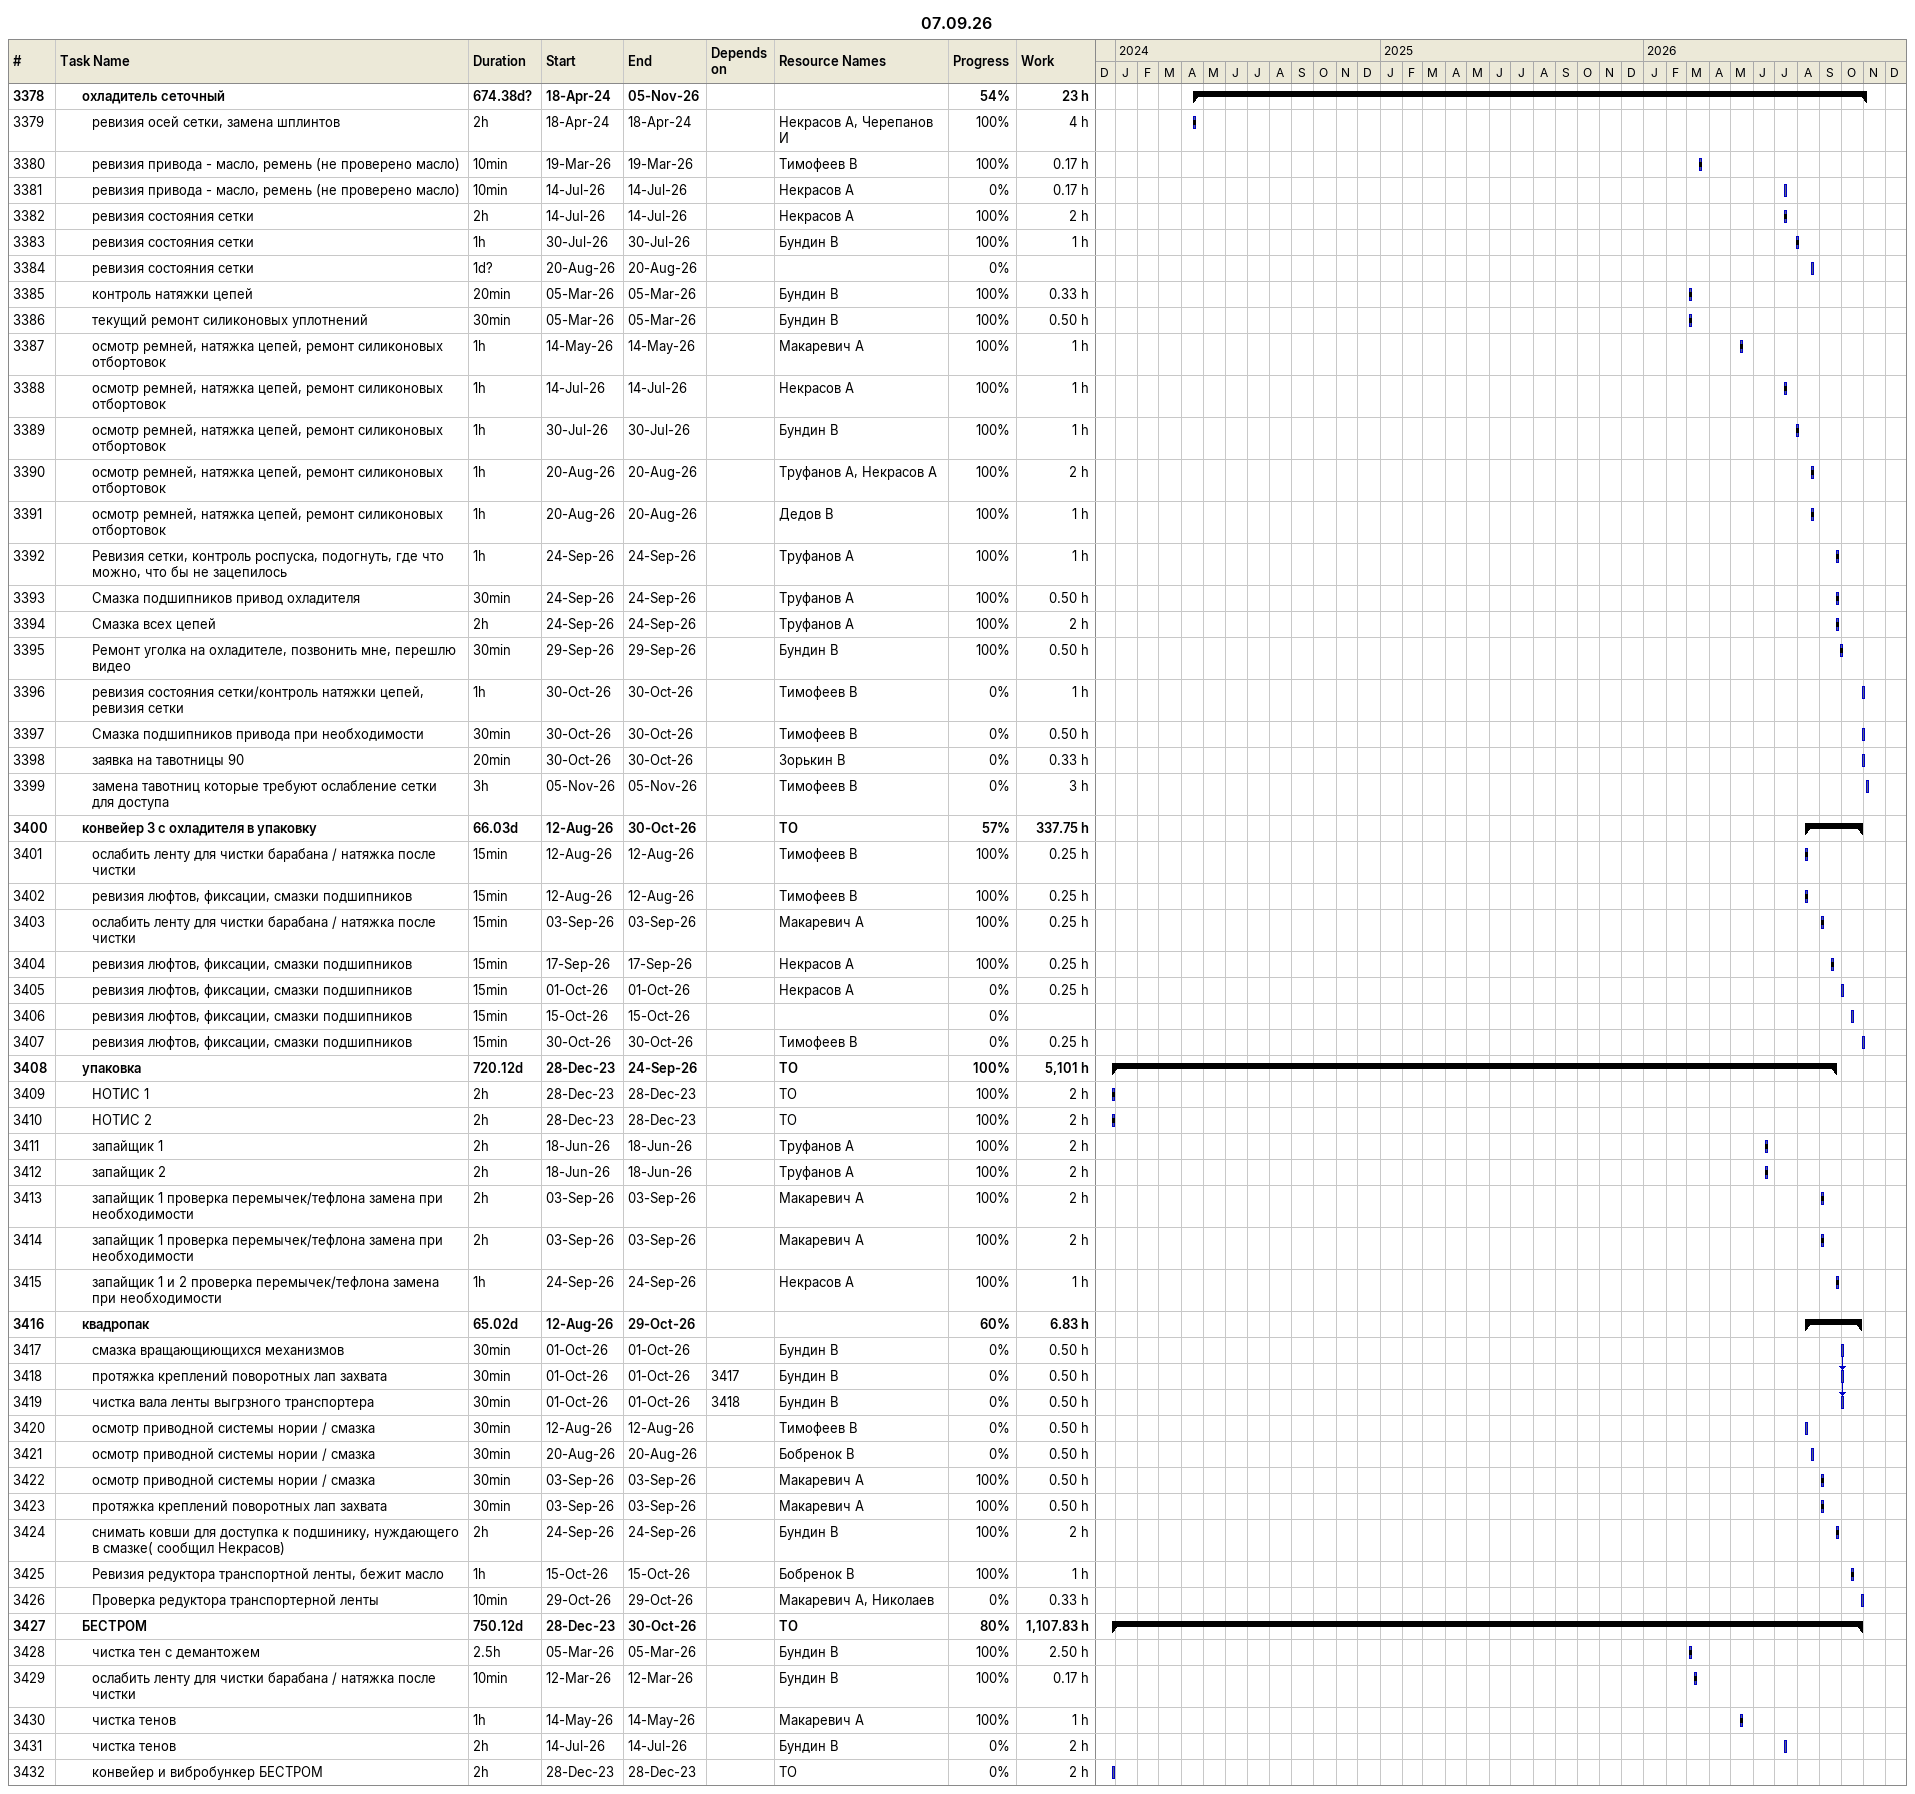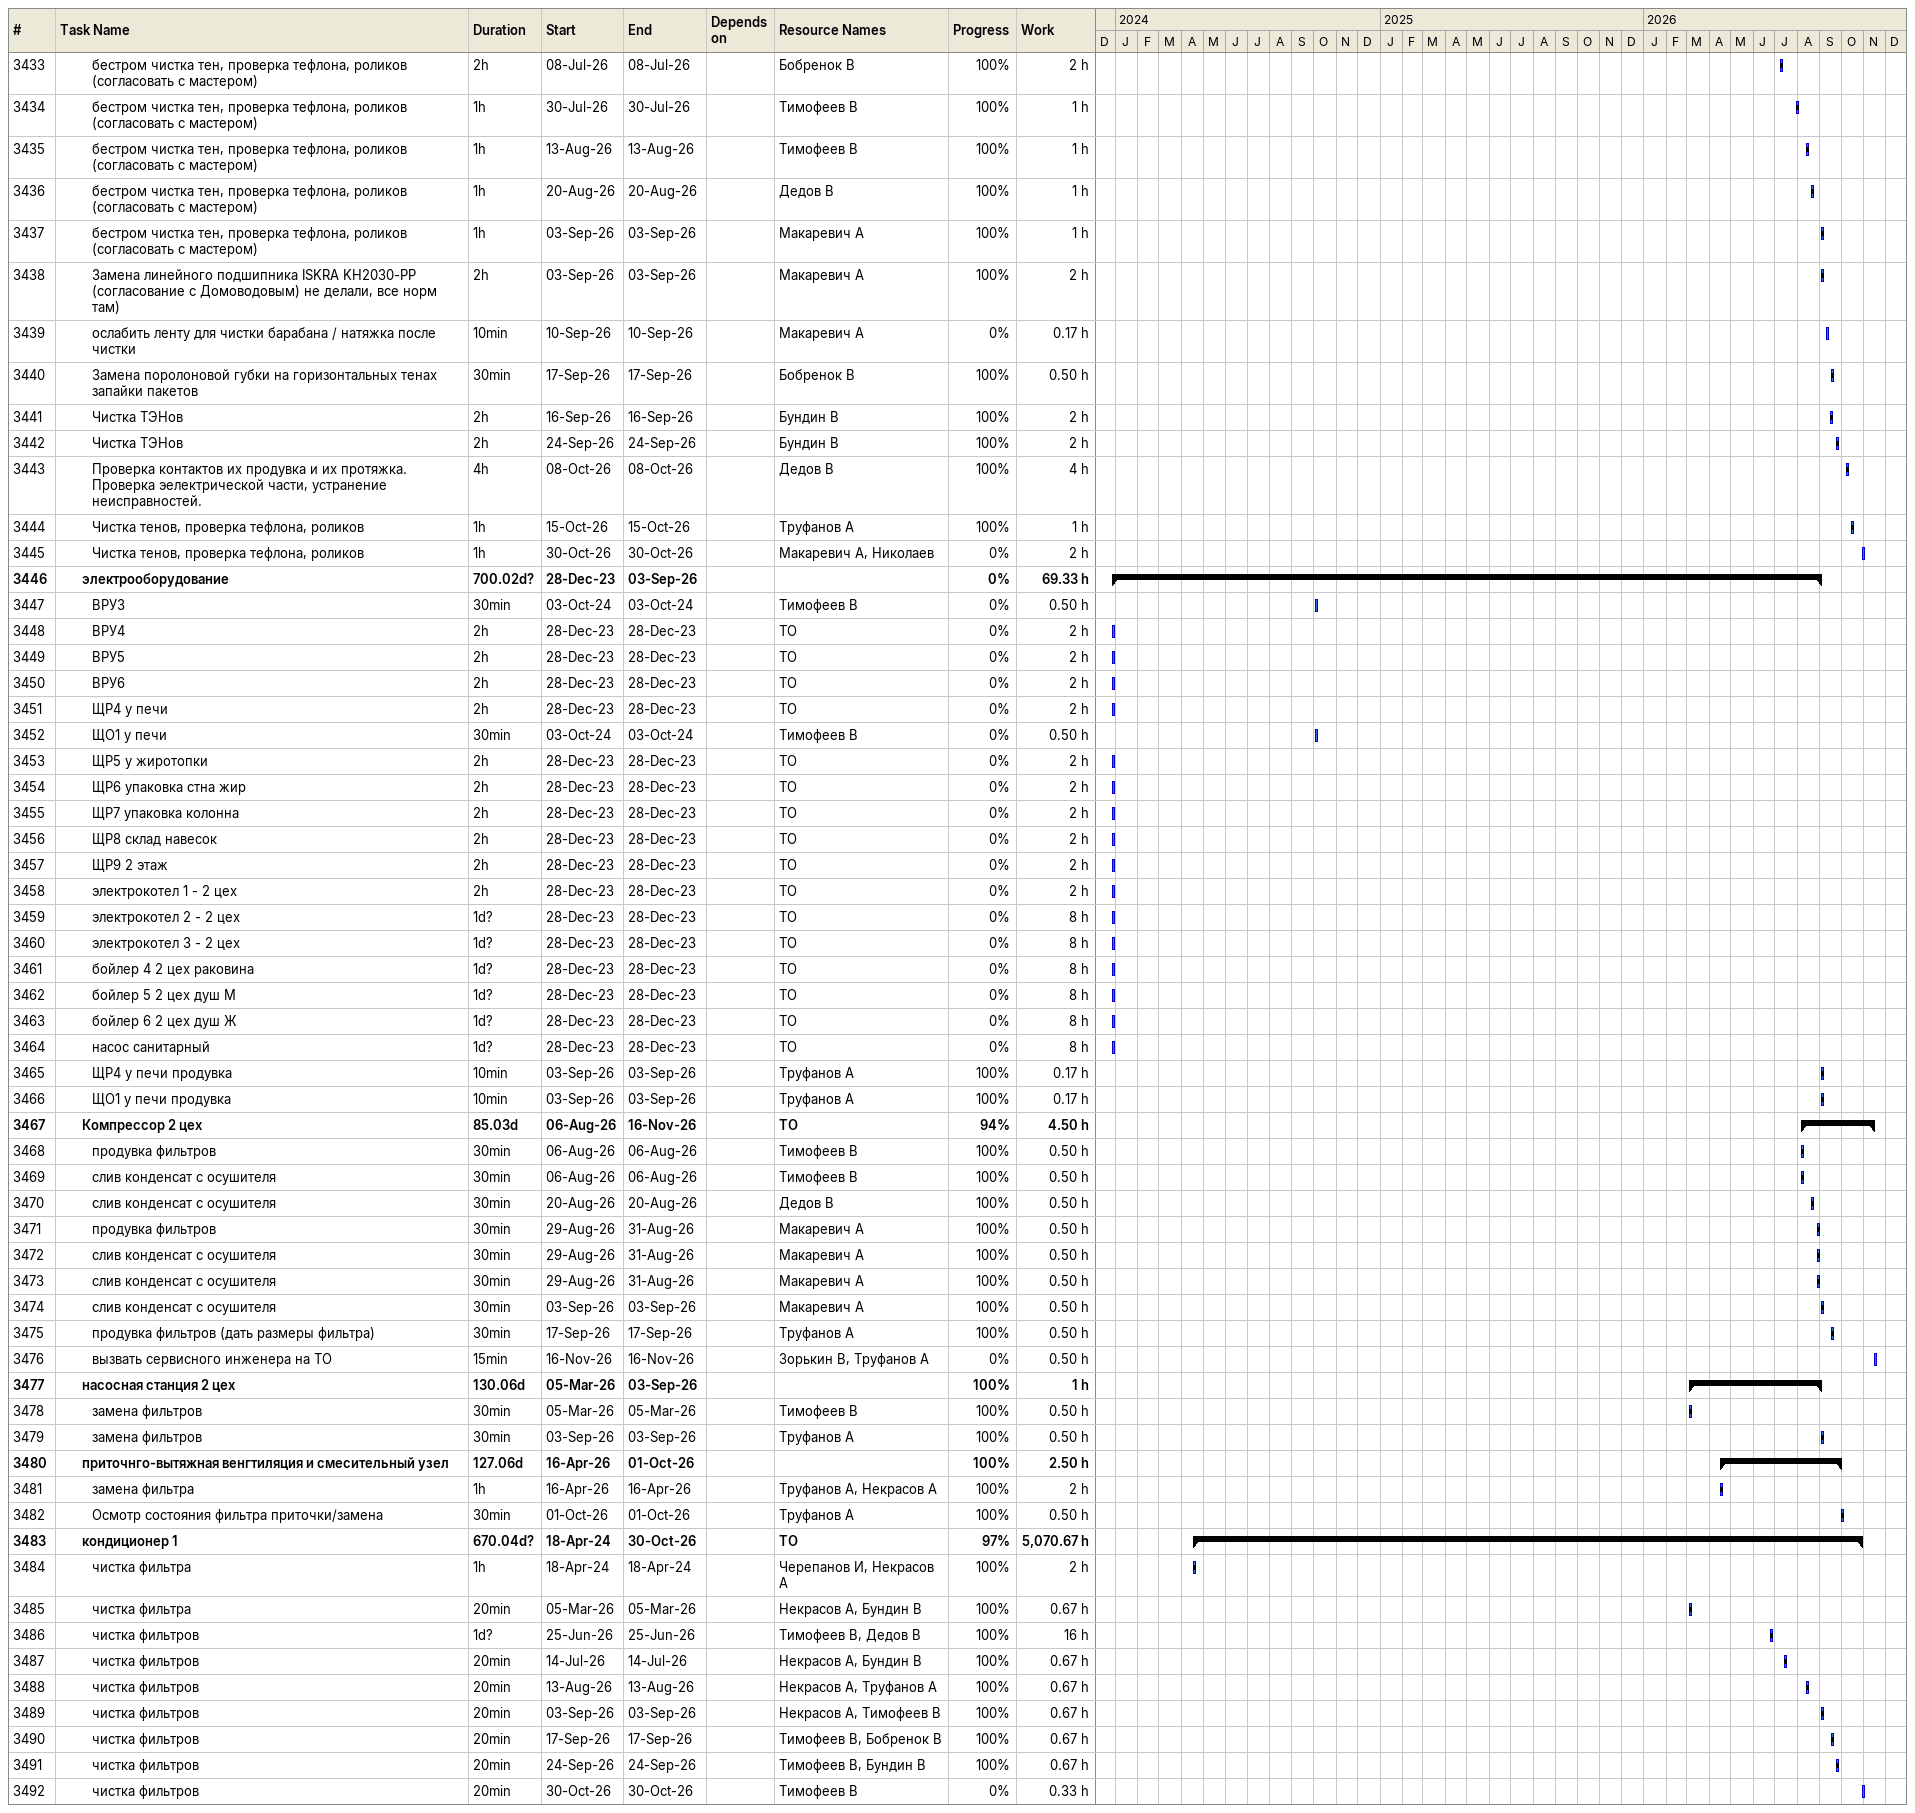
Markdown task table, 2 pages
07.09.26

| ID | Level | Task | Duration | Start | Finish | Predecessors | Resources | % complete | Work (h) |
|---|---|---|---|---|---|---|---|---|---|
| 3378 | 3 | **охладитель сеточный** | 674.38d? | 2024-04-18 | 2026-11-05 |  |  | 54 | 23 |
| 3379 | 4 | ревизия осей сетки, замена шплинтов | 2h | 2024-04-18 | 2024-04-18 |  | Некрасов А, Черепанов И | 100 | 4 |
| 3380 | 4 | ревизия привода - масло, ремень (не проверено масло) | 10min | 2026-03-19 | 2026-03-19 |  | Тимофеев В | 100 | 0.17 |
| 3381 | 4 | ревизия привода - масло, ремень (не проверено масло) | 10min | 2026-07-14 | 2026-07-14 |  | Некрасов А | 0 | 0.17 |
| 3382 | 4 | ревизия состояния сетки | 2h | 2026-07-14 | 2026-07-14 |  | Некрасов А | 100 | 2 |
| 3383 | 4 | ревизия состояния сетки | 1h | 2026-07-30 | 2026-07-30 |  | Бундин В | 100 | 1 |
| 3384 | 4 | ревизия состояния сетки | 1d? | 2026-08-20 | 2026-08-20 |  |  | 0 |  |
| 3385 | 4 | контроль натяжки цепей | 20min | 2026-03-05 | 2026-03-05 |  | Бундин В | 100 | 0.33 |
| 3386 | 4 | текущий ремонт силиконовых уплотнений | 30min | 2026-03-05 | 2026-03-05 |  | Бундин В | 100 | 0.50 |
| 3387 | 4 | осмотр ремней, натяжка цепей, ремонт силиконовых отбортовок | 1h | 2026-05-14 | 2026-05-14 |  | Макаревич А | 100 | 1 |
| 3388 | 4 | осмотр ремней, натяжка цепей, ремонт силиконовых отбортовок | 1h | 2026-07-14 | 2026-07-14 |  | Некрасов А | 100 | 1 |
| 3389 | 4 | осмотр ремней, натяжка цепей, ремонт силиконовых отбортовок | 1h | 2026-07-30 | 2026-07-30 |  | Бундин В | 100 | 1 |
| 3390 | 4 | осмотр ремней, натяжка цепей, ремонт силиконовых отбортовок | 1h | 2026-08-20 | 2026-08-20 |  | Труфанов А, Некрасов А | 100 | 2 |
| 3391 | 4 | осмотр ремней, натяжка цепей, ремонт силиконовых отбортовок | 1h | 2026-08-20 | 2026-08-20 |  | Дедов В | 100 | 1 |
| 3392 | 4 | Ревизия сетки, контроль роспуска, подогнуть, где что можно, что бы не зацепилось | 1h | 2026-09-24 | 2026-09-24 |  | Труфанов А | 100 | 1 |
| 3393 | 4 | Смазка подшипников привод охладителя | 30min | 2026-09-24 | 2026-09-24 |  | Труфанов А | 100 | 0.50 |
| 3394 | 4 | Смазка всех цепей | 2h | 2026-09-24 | 2026-09-24 |  | Труфанов А | 100 | 2 |
| 3395 | 4 | Ремонт уголка на охладителе, позвонить мне, перешлю видео | 30min | 2026-09-29 | 2026-09-29 |  | Бундин В | 100 | 0.50 |
| 3396 | 4 | ревизия состояния сетки/контроль натяжки цепей, ревизия сетки | 1h | 2026-10-30 | 2026-10-30 |  | Тимофеев В | 0 | 1 |
| 3397 | 4 | Смазка подшипников привода при необходимости | 30min | 2026-10-30 | 2026-10-30 |  | Тимофеев В | 0 | 0.50 |
| 3398 | 4 | заявка на тавотницы 90 | 20min | 2026-10-30 | 2026-10-30 |  | Зорькин В | 0 | 0.33 |
| 3399 | 4 | замена тавотниц которые требуют ослабление сетки для доступа | 3h | 2026-11-05 | 2026-11-05 |  | Тимофеев В | 0 | 3 |
| 3400 | 3 | **конвейер 3 с охладителя в упаковку** | 66.03d | 2026-08-12 | 2026-10-30 |  | ТО | 57 | 337.75 |
| 3401 | 4 | ослабить ленту для чистки барабана / натяжка после чистки | 15min | 2026-08-12 | 2026-08-12 |  | Тимофеев В | 100 | 0.25 |
| 3402 | 4 | ревизия люфтов, фиксации, смазки подшипников | 15min | 2026-08-12 | 2026-08-12 |  | Тимофеев В | 100 | 0.25 |
| 3403 | 4 | ослабить ленту для чистки барабана / натяжка после чистки | 15min | 2026-09-03 | 2026-09-03 |  | Макаревич А | 100 | 0.25 |
| 3404 | 4 | ревизия люфтов, фиксации, смазки подшипников | 15min | 2026-09-17 | 2026-09-17 |  | Некрасов А | 100 | 0.25 |
| 3405 | 4 | ревизия люфтов, фиксации, смазки подшипников | 15min | 2026-10-01 | 2026-10-01 |  | Некрасов А | 0 | 0.25 |
| 3406 | 4 | ревизия люфтов, фиксации, смазки подшипников | 15min | 2026-10-15 | 2026-10-15 |  |  | 0 |  |
| 3407 | 4 | ревизия люфтов, фиксации, смазки подшипников | 15min | 2026-10-30 | 2026-10-30 |  | Тимофеев В | 0 | 0.25 |
| 3408 | 3 | **упаковка** | 720.12d | 2023-12-28 | 2026-09-24 |  | ТО | 100 | 5101 |
| 3409 | 4 | НОТИС 1 | 2h | 2023-12-28 | 2023-12-28 |  | ТО | 100 | 2 |
| 3410 | 4 | НОТИС 2 | 2h | 2023-12-28 | 2023-12-28 |  | ТО | 100 | 2 |
| 3411 | 4 | запайщик 1 | 2h | 2026-06-18 | 2026-06-18 |  | Труфанов А | 100 | 2 |
| 3412 | 4 | запайщик 2 | 2h | 2026-06-18 | 2026-06-18 |  | Труфанов А | 100 | 2 |
| 3413 | 4 | запайщик 1 проверка перемычек/тефлона замена при необходимости | 2h | 2026-09-03 | 2026-09-03 |  | Макаревич А | 100 | 2 |
| 3414 | 4 | запайщик 1 проверка перемычек/тефлона замена при необходимости | 2h | 2026-09-03 | 2026-09-03 |  | Макаревич А | 100 | 2 |
| 3415 | 4 | запайщик 1 и 2 проверка перемычек/тефлона замена при необходимости | 1h | 2026-09-24 | 2026-09-24 |  | Некрасов А | 100 | 1 |
| 3416 | 3 | **квадропак** | 65.02d | 2026-08-12 | 2026-10-29 |  |  | 60 | 6.83 |
| 3417 | 4 | смазка вращающиющихся механизмов | 30min | 2026-10-01 | 2026-10-01 |  | Бундин В | 0 | 0.50 |
| 3418 | 4 | протяжка креплений поворотных лап захвата | 30min | 2026-10-01 | 2026-10-01 | 3417 | Бундин В | 0 | 0.50 |
| 3419 | 4 | чистка вала ленты выгрзного транспортера | 30min | 2026-10-01 | 2026-10-01 | 3418 | Бундин В | 0 | 0.50 |
| 3420 | 4 | осмотр приводной системы нории / смазка | 30min | 2026-08-12 | 2026-08-12 |  | Тимофеев В | 0 | 0.50 |
| 3421 | 4 | осмотр приводной системы нории / смазка | 30min | 2026-08-20 | 2026-08-20 |  | Бобренок В | 0 | 0.50 |
| 3422 | 4 | осмотр приводной системы нории / смазка | 30min | 2026-09-03 | 2026-09-03 |  | Макаревич А | 100 | 0.50 |
| 3423 | 4 | протяжка креплений поворотных лап захвата | 30min | 2026-09-03 | 2026-09-03 |  | Макаревич А | 100 | 0.50 |
| 3424 | 4 | снимать ковши для доступка к подшинику, нуждающего в смазке( сообщил Некрасов) | 2h | 2026-09-24 | 2026-09-24 |  | Бундин В | 100 | 2 |
| 3425 | 4 | Ревизия редуктора транспортной ленты, бежит масло | 1h | 2026-10-15 | 2026-10-15 |  | Бобренок В | 100 | 1 |
| 3426 | 4 | Проверка редуктора транспортерной ленты | 10min | 2026-10-29 | 2026-10-29 |  | Макаревич А, Николаев | 0 | 0.33 |
| 3427 | 3 | **БЕСТРОМ** | 750.12d | 2023-12-28 | 2026-10-30 |  | ТО | 80 | 1107.83 |
| 3428 | 4 | чистка тен с демантожем | 2.5h | 2026-03-05 | 2026-03-05 |  | Бундин В | 100 | 2.50 |
| 3429 | 4 | ослабить ленту для чистки барабана / натяжка после чистки | 10min | 2026-03-12 | 2026-03-12 |  | Бундин В | 100 | 0.17 |
| 3430 | 4 | чистка тенов | 1h | 2026-05-14 | 2026-05-14 |  | Макаревич А | 100 | 1 |
| 3431 | 4 | чистка тенов | 2h | 2026-07-14 | 2026-07-14 |  | Бундин В | 0 | 2 |
| 3432 | 4 | конвейер и вибробункер БЕСТРОМ | 2h | 2023-12-28 | 2023-12-28 |  | ТО | 0 | 2 |
| 3433 | 4 | бестром чистка тен, проверка тефлона, роликов (согласовать с мастером) | 2h | 2026-07-08 | 2026-07-08 |  | Бобренок В | 100 | 2 |
| 3434 | 4 | бестром чистка тен, проверка тефлона, роликов (согласовать с мастером) | 1h | 2026-07-30 | 2026-07-30 |  | Тимофеев В | 100 | 1 |
| 3435 | 4 | бестром чистка тен, проверка тефлона, роликов (согласовать с мастером) | 1h | 2026-08-13 | 2026-08-13 |  | Тимофеев В | 100 | 1 |
| 3436 | 4 | бестром чистка тен, проверка тефлона, роликов (согласовать с мастером) | 1h | 2026-08-20 | 2026-08-20 |  | Дедов В | 100 | 1 |
| 3437 | 4 | бестром чистка тен, проверка тефлона, роликов (согласовать с мастером) | 1h | 2026-09-03 | 2026-09-03 |  | Макаревич А | 100 | 1 |
| 3438 | 4 | Замена линейного подшипника ISKRA KH2030-PP (согласование с Домоводовым) не делали, все норм там) | 2h | 2026-09-03 | 2026-09-03 |  | Макаревич А | 100 | 2 |
| 3439 | 4 | ослабить ленту для чистки барабана / натяжка после чистки | 10min | 2026-09-10 | 2026-09-10 |  | Макаревич А | 0 | 0.17 |
| 3440 | 4 | Замена поролоновой губки на горизонтальных тенах запайки пакетов | 30min | 2026-09-17 | 2026-09-17 |  | Бобренок В | 100 | 0.50 |
| 3441 | 4 | Чистка ТЭНов | 2h | 2026-09-16 | 2026-09-16 |  | Бундин В | 100 | 2 |
| 3442 | 4 | Чистка ТЭНов | 2h | 2026-09-24 | 2026-09-24 |  | Бундин В | 100 | 2 |
| 3443 | 4 | Проверка контактов их продувка и их протяжка. Проверка эелектрической части, устранение неисправностей. | 4h | 2026-10-08 | 2026-10-08 |  | Дедов В | 100 | 4 |
| 3444 | 4 | Чистка тенов, проверка тефлона, роликов | 1h | 2026-10-15 | 2026-10-15 |  | Труфанов А | 100 | 1 |
| 3445 | 4 | Чистка тенов, проверка тефлона, роликов | 1h | 2026-10-30 | 2026-10-30 |  | Макаревич А, Николаев | 0 | 2 |
| 3446 | 3 | **электрооборудование** | 700.02d? | 2023-12-28 | 2026-09-03 |  |  | 0 | 69.33 |
| 3447 | 4 | ВРУ3 | 30min | 2024-10-03 | 2024-10-03 |  | Тимофеев В | 0 | 0.50 |
| 3448 | 4 | ВРУ4 | 2h | 2023-12-28 | 2023-12-28 |  | ТО | 0 | 2 |
| 3449 | 4 | ВРУ5 | 2h | 2023-12-28 | 2023-12-28 |  | ТО | 0 | 2 |
| 3450 | 4 | ВРУ6 | 2h | 2023-12-28 | 2023-12-28 |  | ТО | 0 | 2 |
| 3451 | 4 | ЩР4 у печи | 2h | 2023-12-28 | 2023-12-28 |  | ТО | 0 | 2 |
| 3452 | 4 | ЩО1 у печи | 30min | 2024-10-03 | 2024-10-03 |  | Тимофеев В | 0 | 0.50 |
| 3453 | 4 | ЩР5 у жиротопки | 2h | 2023-12-28 | 2023-12-28 |  | ТО | 0 | 2 |
| 3454 | 4 | ЩР6 упаковка стна жир | 2h | 2023-12-28 | 2023-12-28 |  | ТО | 0 | 2 |
| 3455 | 4 | ЩР7 упаковка колонна | 2h | 2023-12-28 | 2023-12-28 |  | ТО | 0 | 2 |
| 3456 | 4 | ЩР8 склад навесок | 2h | 2023-12-28 | 2023-12-28 |  | ТО | 0 | 2 |
| 3457 | 4 | ЩР9 2 этаж | 2h | 2023-12-28 | 2023-12-28 |  | ТО | 0 | 2 |
| 3458 | 4 | электрокотел 1 - 2 цех | 2h | 2023-12-28 | 2023-12-28 |  | ТО | 0 | 2 |
| 3459 | 4 | электрокотел 2 - 2 цех | 1d? | 2023-12-28 | 2023-12-28 |  | ТО | 0 | 8 |
| 3460 | 4 | электрокотел 3 - 2 цех | 1d? | 2023-12-28 | 2023-12-28 |  | ТО | 0 | 8 |
| 3461 | 4 | бойлер 4 2 цех раковина | 1d? | 2023-12-28 | 2023-12-28 |  | ТО | 0 | 8 |
| 3462 | 4 | бойлер 5 2 цех душ М | 1d? | 2023-12-28 | 2023-12-28 |  | ТО | 0 | 8 |
| 3463 | 4 | бойлер 6 2 цех душ Ж | 1d? | 2023-12-28 | 2023-12-28 |  | ТО | 0 | 8 |
| 3464 | 4 | насос санитарный | 1d? | 2023-12-28 | 2023-12-28 |  | ТО | 0 | 8 |
| 3465 | 4 | ЩР4 у печи продувка | 10min | 2026-09-03 | 2026-09-03 |  | Труфанов А | 100 | 0.17 |
| 3466 | 4 | ЩО1 у печи продувка | 10min | 2026-09-03 | 2026-09-03 |  | Труфанов А | 100 | 0.17 |
| 3467 | 3 | **Компрессор 2 цех** | 85.03d | 2026-08-06 | 2026-11-16 |  | ТО | 94 | 4.50 |
| 3468 | 4 | продувка фильтров | 30min | 2026-08-06 | 2026-08-06 |  | Тимофеев В | 100 | 0.50 |
| 3469 | 4 | слив конденсат с осушителя | 30min | 2026-08-06 | 2026-08-06 |  | Тимофеев В | 100 | 0.50 |
| 3470 | 4 | слив конденсат с осушителя | 30min | 2026-08-20 | 2026-08-20 |  | Дедов В | 100 | 0.50 |
| 3471 | 4 | продувка фильтров | 30min | 2026-08-29 | 2026-08-31 |  | Макаревич А | 100 | 0.50 |
| 3472 | 4 | слив конденсат с осушителя | 30min | 2026-08-29 | 2026-08-31 |  | Макаревич А | 100 | 0.50 |
| 3473 | 4 | слив конденсат с осушителя | 30min | 2026-08-29 | 2026-08-31 |  | Макаревич А | 100 | 0.50 |
| 3474 | 4 | слив конденсат с осушителя | 30min | 2026-09-03 | 2026-09-03 |  | Макаревич А | 100 | 0.50 |
| 3475 | 4 | продувка фильтров (дать размеры фильтра) | 30min | 2026-09-17 | 2026-09-17 |  | Труфанов А | 100 | 0.50 |
| 3476 | 4 | вызвать сервисного инженера на ТО | 15min | 2026-11-16 | 2026-11-16 |  | Зорькин В, Труфанов А | 0 | 0.50 |
| 3477 | 3 | **насосная станция 2 цех** | 130.06d | 2026-03-05 | 2026-09-03 |  |  | 100 | 1 |
| 3478 | 4 | замена фильтров | 30min | 2026-03-05 | 2026-03-05 |  | Тимофеев В | 100 | 0.50 |
| 3479 | 4 | замена фильтров | 30min | 2026-09-03 | 2026-09-03 |  | Труфанов А | 100 | 0.50 |
| 3480 | 3 | **приточнго-вытяжная венгтиляция и смесительный узел** | 127.06d | 2026-04-16 | 2026-10-01 |  |  | 100 | 2.50 |
| 3481 | 4 | замена фильтра | 1h | 2026-04-16 | 2026-04-16 |  | Труфанов А, Некрасов А | 100 | 2 |
| 3482 | 4 | Осмотр состояния фильтра приточки/замена | 30min | 2026-10-01 | 2026-10-01 |  | Труфанов А | 100 | 0.50 |
| 3483 | 3 | **кондиционер 1** | 670.04d? | 2024-04-18 | 2026-10-30 |  | ТО | 97 | 5070.67 |
| 3484 | 4 | чистка фильтра | 1h | 2024-04-18 | 2024-04-18 |  | Черепанов И, Некрасов А | 100 | 2 |
| 3485 | 4 | чистка фильтра | 20min | 2026-03-05 | 2026-03-05 |  | Некрасов А, Бундин В | 100 | 0.67 |
| 3486 | 4 | чистка фильтров | 1d? | 2026-06-25 | 2026-06-25 |  | Тимофеев В, Дедов В | 100 | 16 |
| 3487 | 4 | чистка фильтров | 20min | 2026-07-14 | 2026-07-14 |  | Некрасов А, Бундин В | 100 | 0.67 |
| 3488 | 4 | чистка фильтров | 20min | 2026-08-13 | 2026-08-13 |  | Некрасов А, Труфанов А | 100 | 0.67 |
| 3489 | 4 | чистка фильтров | 20min | 2026-09-03 | 2026-09-03 |  | Некрасов А, Тимофеев В | 100 | 0.67 |
| 3490 | 4 | чистка фильтров | 20min | 2026-09-17 | 2026-09-17 |  | Тимофеев В, Бобренок В | 100 | 0.67 |
| 3491 | 4 | чистка фильтров | 20min | 2026-09-24 | 2026-09-24 |  | Тимофеев В, Бундин В | 100 | 0.67 |
| 3492 | 4 | чистка фильтров | 20min | 2026-10-30 | 2026-10-30 |  | Тимофеев В | 0 | 0.33 |
